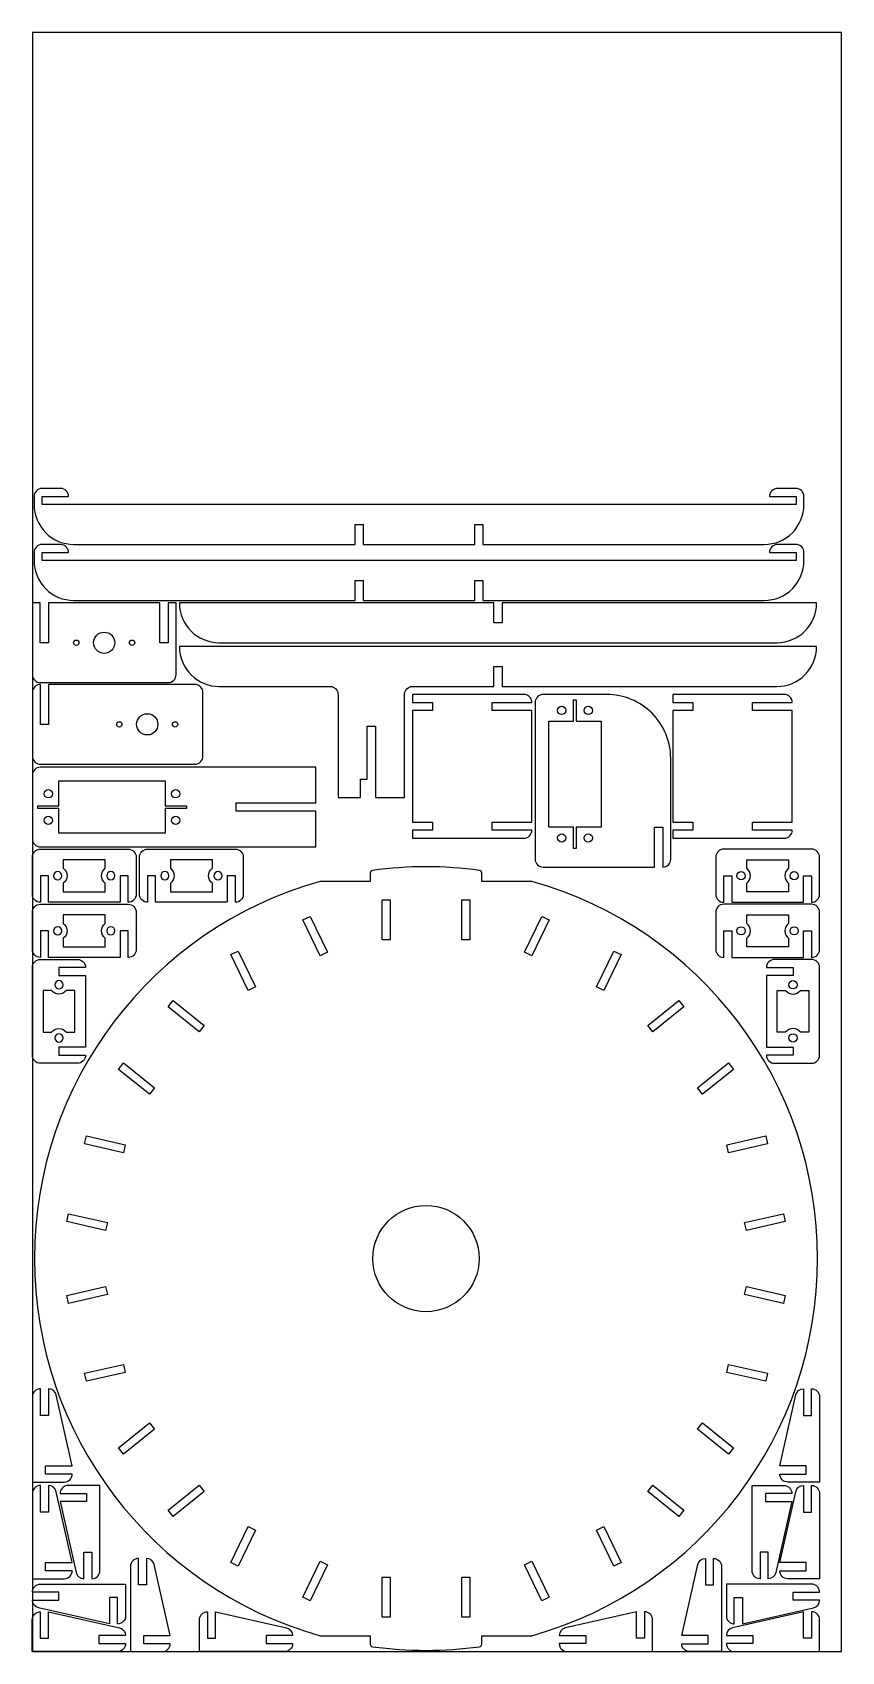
# Model space of a CAD drawing. Header units: inches. Extents: x 0 to 12, y 0 to 24.
import ezdxf

# ---------------------------------------------------------------- set-up
doc = ezdxf.new("R2010")
doc.units = ezdxf.units.IN
doc.header["$MEASUREMENT"] = 0

# ---------------------------------------------------------------- blocks, each defined once
blk = doc.blocks.new('disc')
blk.add_lwpolyline([(21, 145.13, 0.374649), (20.14, 146.12, 0.06858), (-20.14, 146.12, 0.374649), (-21, 145.13), (-21, 142), (-39.9, 142, 0.757725), (-39.9, -142), (-21, -142), (-21, -145.13, 0.374649), (-20.14, -146.12, 0.06858), (20.14, -146.12, 0.374649), (21, -145.13), (21, -142), (39.9, -142, 0.757725), (39.9, 142), (21, 142)], format="xyb", close=True)
for points in [[(-16.55, 135), (-13.5, 135), (-13.5, 120), (-16.55, 120)], [(13.5, 135), (16.55, 135), (16.55, 120), (13.5, 120)], [(-46.41, 127.49), (-43.66, 128.81), (-37.15, 115.3), (-39.9, 113.97)], [(43.66, 128.81), (46.41, 127.49), (39.9, 113.97), (37.15, 115.3)], [(-73.49, 114.45), (-70.74, 115.77), (-64.23, 102.26), (-66.98, 100.93)], [(70.74, 115.77), (73.49, 114.45), (66.98, 100.93), (64.23, 102.26)], [(-97.13, 94.73), (-95.23, 97.11), (-83.5, 87.76), (-85.4, 85.37)], [(95.23, 97.11), (97.13, 94.73), (85.4, 85.37), (83.5, 87.76)], [(-115.87, 71.23), (-113.96, 73.62), (-102.24, 64.26), (-104.14, 61.88)], [(113.96, 73.62), (115.87, 71.23), (104.14, 61.88), (102.24, 64.26)], [(-128.61, 43.2), (-127.93, 46.18), (-113.31, 42.84), (-113.99, 39.86)], [(127.93, 46.18), (128.61, 43.2), (113.99, 39.86), (113.31, 42.84)], [(-135.3, 13.9), (-134.62, 16.88), (-120, 13.54), (-120.68, 10.56)], [(134.62, 16.88), (135.3, 13.9), (120.68, 10.56), (120, 13.54)], [(-134.62, -16.88), (-135.3, -13.9), (-120.68, -10.56), (-120, -13.54)], [(135.3, -13.9), (134.62, -16.88), (120, -13.54), (120.68, -10.56)], [(-127.93, -46.18), (-128.61, -43.2), (-113.99, -39.86), (-113.31, -42.84)], [(128.61, -43.2), (127.93, -46.18), (113.31, -42.84), (113.99, -39.86)], [(-113.96, -73.62), (-115.87, -71.23), (-104.14, -61.88), (-102.24, -64.26)], [(115.87, -71.23), (113.96, -73.62), (102.24, -64.26), (104.14, -61.88)], [(-95.23, -97.11), (-97.13, -94.73), (-85.4, -85.37), (-83.5, -87.76)], [(97.13, -94.73), (95.23, -97.11), (83.5, -87.76), (85.4, -85.37)], [(-70.74, -115.77), (-73.49, -114.45), (-66.98, -100.93), (-64.23, -102.26)], [(73.49, -114.45), (70.74, -115.77), (64.23, -102.26), (66.98, -100.93)], [(-43.66, -128.81), (-46.41, -127.49), (-39.9, -113.97), (-37.15, -115.3)], [(46.41, -127.49), (43.66, -128.81), (37.15, -115.3), (39.9, -113.97)], [(-13.5, -120), (-13.5, -135), (-16.55, -135), (-16.55, -120)], [(16.55, -135), (13.5, -135), (13.5, -120), (16.55, -120)]]:
    blk.add_lwpolyline(points, close=True)
blk.add_circle((0, 0), 20)
blk = doc.blocks.new('base1')
blk.add_lwpolyline([(1.53, -135), (1.53, -142.5), (-1.53, -142.5), (-1.53, -135), (-105, -135, 0.414214), (-120, -150), (120, -150, 0.414214), (105, -135), (63.23, -135, -0.414214), (60.23, -132), (60.23, -93.18), (51.75, -93.18), (51.75, -100.17), (49.25, -100.17), (49.25, -120), (46.2, -120), (46.2, -93.18), (35.23, -93.18), (35.23, -132, -0.414214), (32.23, -135)], format="xyb", close=True)
blk = doc.blocks.new('base2')
blk.add_lwpolyline([(-1.5275, -142.5), (1.5275, -142.5), (1.5275, -150), (120, -150, 0.41421356), (105, -135), (-105, -135, 0.41421356), (-120, -150), (-1.5275, -150)], format="xyb", close=True)
blk = doc.blocks.new('mount1')
blk.add_lwpolyline([(-24.055, -48.175), (24.055, -48.175, 0.4142136), (27.055, -45.175), (27.055, -18.175), (24.055, -18.175), (24.055, -33.175), (21, -33.175), (21, -18.175), (-21, -18.175), (-21, -33.175), (-24.055, -33.175), (-24.055, -18.175), (-27.055, -18.175), (-27.055, -45.175, 0.4142136)], format="xyb", close=True)
for centre, radius in [((0, -33.175), 4), ((-10.5, -33.175), 1), ((10.5, -33.175), 1)]:
    blk.add_circle(centre, radius)
blk = doc.blocks.new('mount2')
blk.add_lwpolyline([(-15, -16.175), (-15, -75.175, 0.4142136), (-12, -78.175), (30, -78.175), (30, -63.175), (33.055, -63.175), (33.055, -78.175, 0.4142136), (36.055, -75.175), (36.055, -37.23, 0.4142136), (12, -13.175), (-12, -13.175, 0.4142136)], format="xyb", close=True)
blk.add_lwpolyline([(-0.5, -23.175), (-0.5, -15.175), (0.5, -15.175), (0.5, -23.175), (9.85, -23.175), (9.85, -63.175), (0.5, -63.175), (0.5, -71.175), (-0.5, -71.175), (-0.5, -63.175), (-9.85, -63.175), (-9.85, -23.175)], close=True)
for centre in [(-5, -19.175), (5, -19.175), (-5, -67.175), (5, -67.175)]:
    blk.add_circle(centre, 1.55)
blk = doc.blocks.new('mount3')
blk.add_lwpolyline([(-37.2, -48.175), (-37.2, -63.175), (-40.255, -63.175), (-40.255, -48.175, 0.4142136), (-43.255, -51.175), (-43.255, -75.175, 0.4142136), (-40.255, -78.175), (18, -78.175, 0.4142136), (21, -75.175), (21, -51.175, 0.4142136), (18, -48.175)], format="xyb", close=True)
for centre, radius in [((0, -63.175), 4), ((-10.5, -63.175), 1), ((10.5, -63.175), 1)]:
    blk.add_circle(centre, radius)
blk = doc.blocks.new('mount4')
blk.add_lwpolyline([(12, -43.175), (-12, -43.175, 0.41421356), (-15, -46.175), (-15, -150), (-1.5275, -150), (-1.5275, -120), (1.5275, -120), (1.5275, -150), (15, -150), (15, -46.175, 0.41421356)], format="xyb", close=True)
blk.add_lwpolyline([(-0.5, -45.175), (0.5, -45.175), (0.5, -53.175), (9.85, -53.175), (9.85, -93.175), (0.5, -93.175), (0.5, -101.175), (-0.5, -101.175), (-0.5, -93.175), (-9.85, -93.175), (-9.85, -53.175), (-0.5, -53.175)], close=True)
for centre in [(-5, -49.175), (5, -49.175), (-5, -97.175), (5, -97.175)]:
    blk.add_circle(centre, 1.55)
blk = doc.blocks.new('rib')
blk.add_lwpolyline([(-21, -10.675), (-24.055, -10.675), (-24.055, -3.175), (-27.055, -3.175), (-27.055, -45.175, 0.4142136), (-24.055, -48.175), (-24.055, -33.175), (-21, -33.175), (-21, -48.175), (21, -48.175), (21, -33.175), (24.055, -33.175), (24.055, -48.175, 0.4142136), (27.055, -45.175), (27.055, -3.175), (24.055, -3.175), (24.055, -10.675), (21, -10.675), (21, -3.175), (-21, -3.175)], format="xyb", close=True)
blk = doc.blocks.new('sensor')
for points in [[(-13.5, 9.05), (13.5, 9.05), (13.5, 19.05), (16.555, 19.05), (16.555, 9.05, 0.4142136), (19.555, 12.05), (19.555, 26.05, 0.4142136), (16.555, 29.05), (-16.555, 29.05, 0.4142136), (-19.555, 26.05), (-19.555, 12.05, 0.4142136), (-16.555, 9.05), (-16.555, 19.05), (-13.5, 19.05)], [(7.9, 13.05), (-7.9, 13.05), (-7.9, 16.25, 0.5), (-7.9, 21.85), (-7.9, 25.05), (7.9, 25.05), (7.9, 21.85, 0.5), (7.9, 16.25)]]:
    blk.add_lwpolyline(points, format="xyb", close=True)
for centre in [(-10, 19.05), (10, 19.05)]:
    blk.add_circle(centre, 1.55)
blk = doc.blocks.new('slot')
blk.add_lwpolyline([(136.05, 19.05), (133, 19.05), (133, 29.05, 0.414214), (130, 26.05), (130, -6.06), (142, -6.06, 0.414214), (145, -3.06), (135, -3.06), (135, 0), (145, 0), (138.98, 26.71, 0.350694), (136.05, 29.05)], format="xyb", close=True)

msp = doc.modelspace()

# ---------------------------------------------------------------- linework, layer by layer
for p, q in [((0.419, 17.24), (0.143, 17.24)), ((0.143, 17.122), (0.537, 17.122)), ((0.419, 16.41), (0.143, 16.41)), ((0.143, 16.291), (0.537, 16.291))]:
    msp.add_line(p, q)
msp.add_lwpolyline([(0, 0), (12, 0), (12, 24), (0, 24)], close=True)
for points in [[(0.143, 17.24, 0.414214), (0.025, 17.122), (0.025, 17.002, 0.414214), (0.615, 16.411), (4.787, 16.411), (4.787, 16.707), (4.907, 16.707), (4.907, 16.411), (6.56, 16.411), (6.56, 16.707), (6.681, 16.707), (6.681, 16.411), (10.852, 16.411, 0.414214), (11.442, 17.002), (11.442, 17.122, 0.414214), (11.324, 17.24), (11.049, 17.24, 0.414214), (10.93, 17.122), (11.324, 17.122), (11.324, 17.002), (0.143, 17.002), (0.143, 17.122)], [(0.143, 16.41, 0.414214), (0.025, 16.291), (0.025, 16.171, 0.414214), (0.615, 15.581), (4.787, 15.581), (4.787, 15.876), (4.907, 15.876), (4.907, 15.581), (6.56, 15.581), (6.56, 15.876), (6.681, 15.876), (6.681, 15.581), (10.852, 15.581, 0.414214), (11.442, 16.171), (11.442, 16.291, 0.414214), (11.324, 16.41), (11.049, 16.41, 0.414214), (10.93, 16.291), (11.324, 16.291), (11.324, 16.171), (0.143, 16.171), (0.143, 16.291)]]:
    msp.add_lwpolyline(points, format="xyb")
for centre in [(0.419, 17.122), (0.419, 16.291)]:
    msp.add_arc(centre, 0.118, 0, 90)

# ---------------------------------------------------------------- block references
at = {"yscale": 0.03937007874015748, "zscale": 0.03937007874015748}
for name, p, xscale in [('mount1', (1.065, 16.259), 0.03937007874015748), ('mount3', (1.703, 16.231), 0.03937007874015748), ('mount2', (8.046, 14.705), 0.03937007874015748), ('sensor', (0.77, 10.75), -0.03937007874015748), ('sensor', (2.358, 10.75), -0.03937007874015748), ('sensor', (10.903, 10.75), 0.03937007874015748), ('disc', (5.837, 5.826), 0.03937007874015748), ('sensor', (0.77, 9.933), -0.03937007874015748), ('sensor', (10.903, 9.933), 0.03937007874015748), ('slot', (-5.118, 2.752), 0.03937007874015748), ('slot', (16.791, 2.752), -0.03937007874015748), ('slot', (-5.118, 1.319), 0.03937007874015748), ('slot', (16.791, 1.319), -0.03937007874015748), ('slot', (-3.664, 0.238), 0.03937007874015748), ('slot', (15.337, 0.238), -0.03937007874015748)]:
    msp.add_blockref(name, p, dxfattribs=dict(at, xscale=xscale))
for name, p, xscale, rotation in [('base2', (6.905, 9.638), 0.03937007874015748, 180), ('base1', (6.905, 8.99), 0.03937007874015748, 180), ('rib', (5.511, 13.122), 0.03937007874015748, 90), ('rib', (9.372, 13.122), 0.03937007874015748, 90), ('mount4', (-1.7, 12.518), 0.03937007874015748, 90), ('sensor', (1.144, 9.49), -0.03937007874015748, 90), ('sensor', (10.529, 9.49), 0.03937007874015748, 270), ('slot', (6.119, 2.224), 0.03937007874015748, 180), ('slot', (5.554, 2.224), -0.03937007874015748, 180), ('slot', (1.144, 6.119), -0.03937007874015748, 90), ('slot', (10.529, 6.119), 0.03937007874015748, 270), ('slot', (0.238, -5.118), -0.03937007874015748, 270), ('slot', (2.716, -5.118), -0.03937007874015748, 270), ('slot', (8.957, -5.118), 0.03937007874015748, 89.99999999999999), ('slot', (11.435, -5.118), 0.03937007874015748, 89.99999999999999)]:
    msp.add_blockref(name, p, dxfattribs=dict(at, xscale=xscale, rotation=rotation))

doc.saveas('drawing.dxf')
